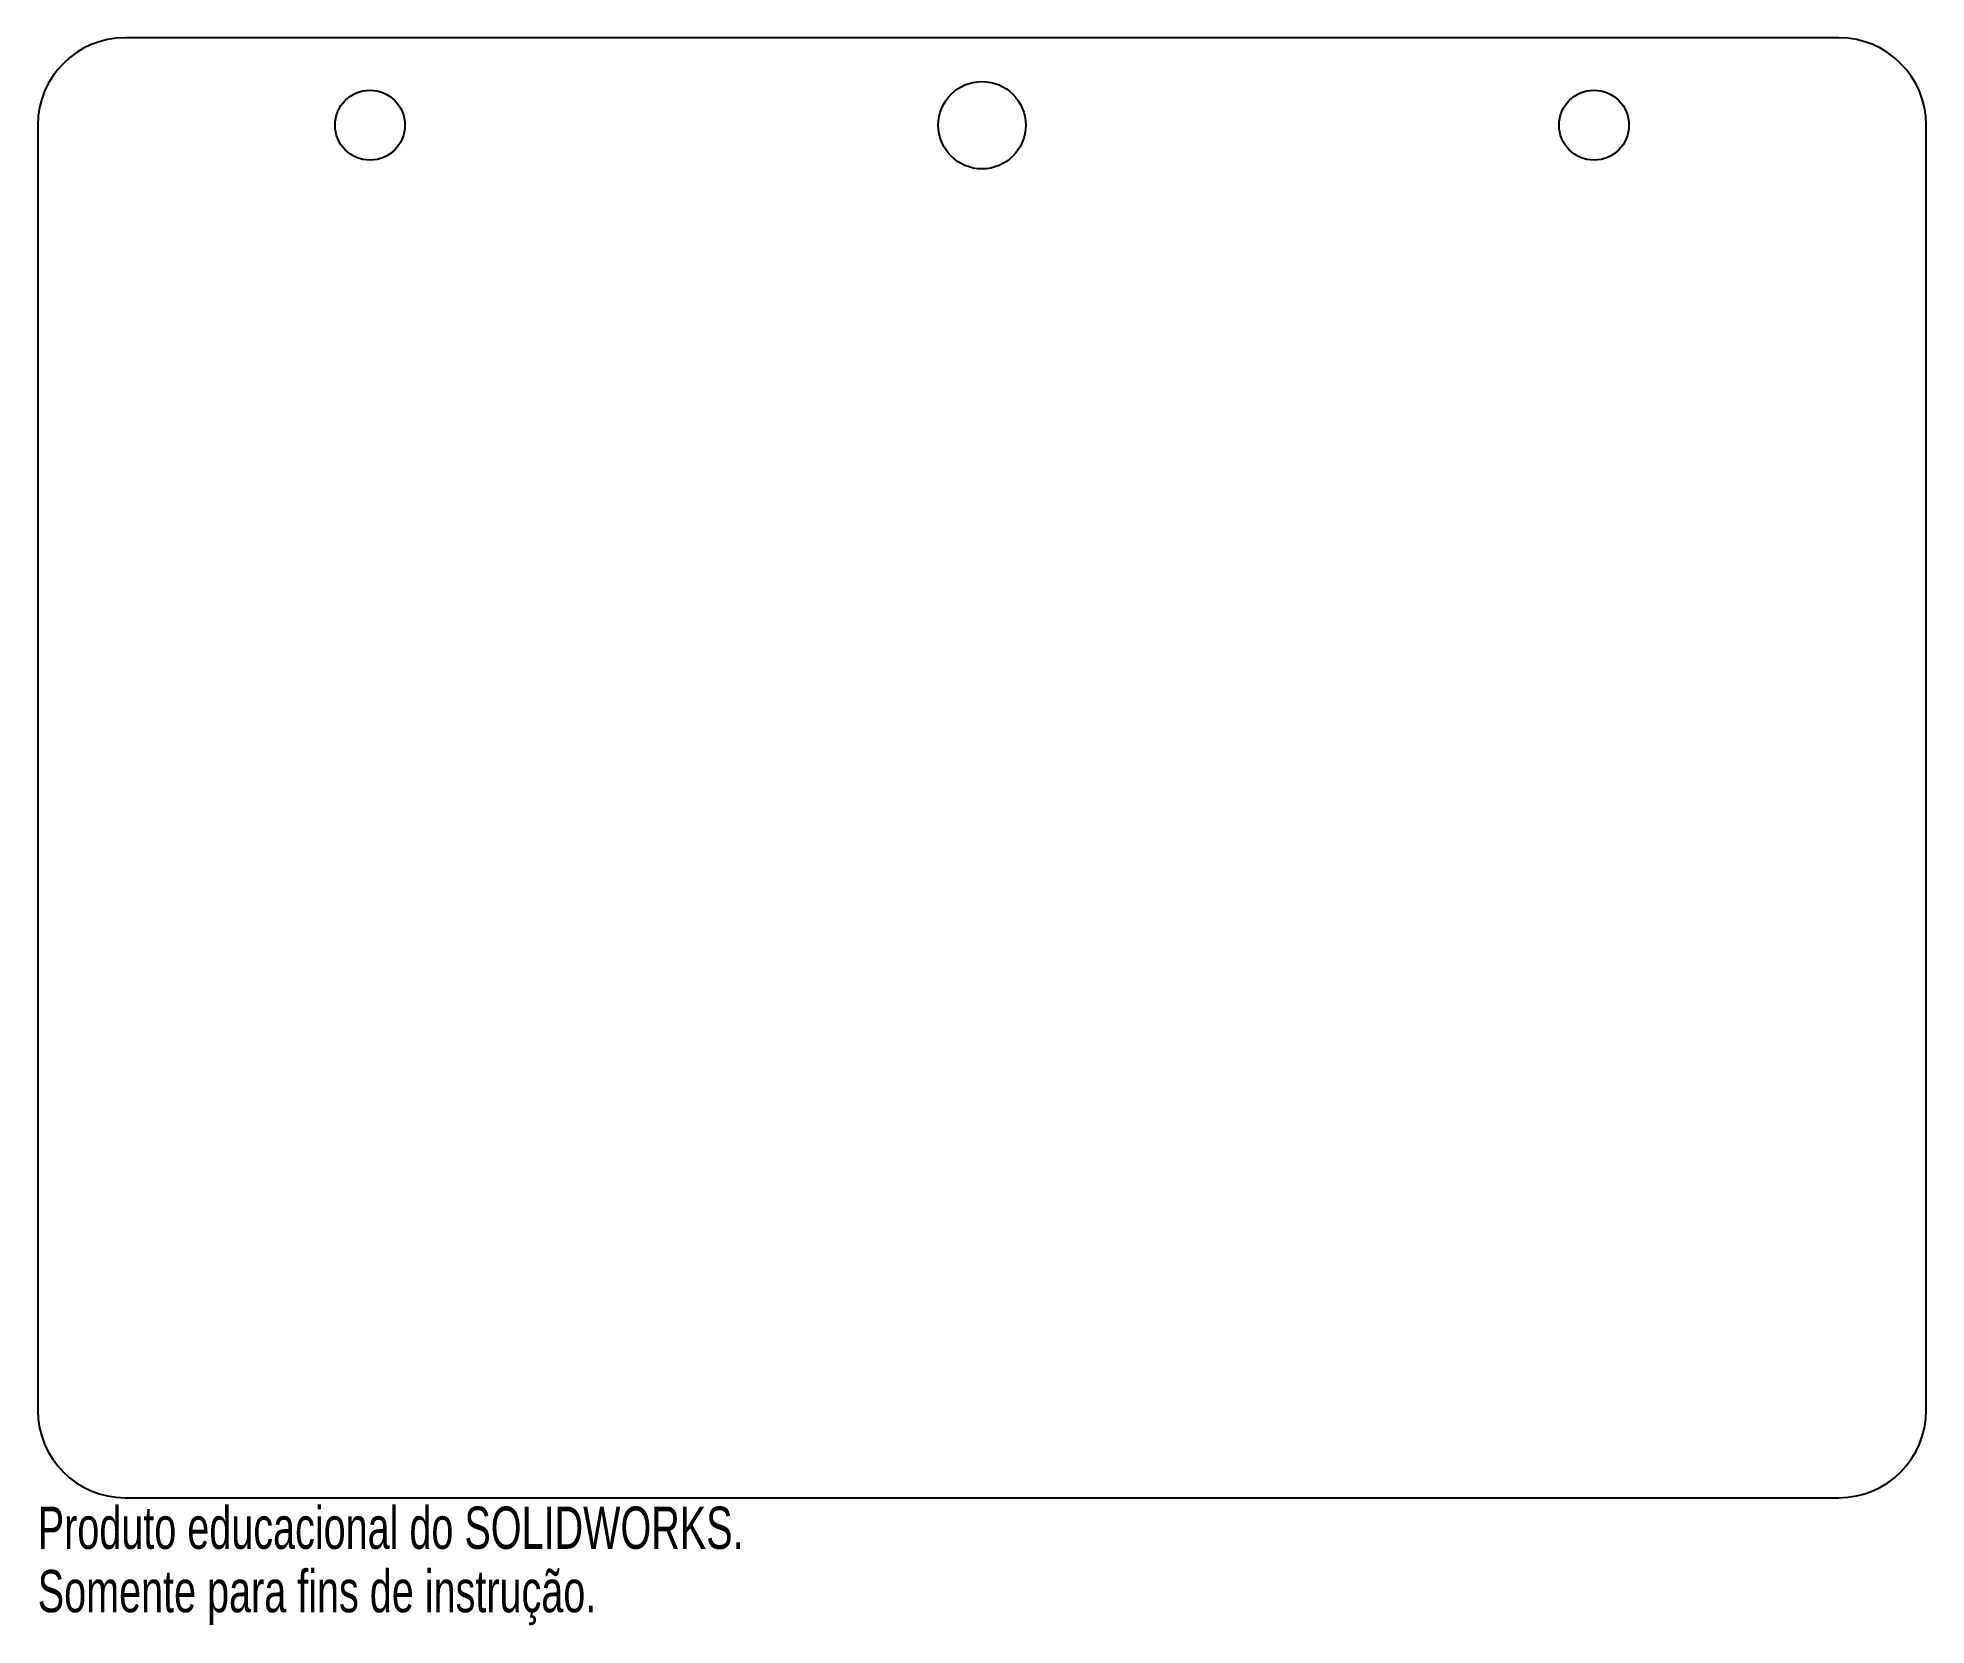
# Model space of a CAD drawing. Header units: millimetres. Extents: x -110 to 106, y -98 to 84.
import ezdxf

# ---------------------------------------------------------------- set-up
doc = ezdxf.new("R2010")
doc.units = ezdxf.units.MM
doc.styles.add('SLDTEXTSTYLE0', font='TXT', dxfattribs={"width": 0.7})

msp = doc.modelspace()

# ---------------------------------------------------------------- linework, layer by layer
at = {"color": 7, "linetype": 'Continuous', "lineweight": 25}
for p, q in [((96, 83.5), (-100, 83.5)), ((-110, 73.5), (-110, -73.5)), ((106, -73.5), (106, 73.5)), ((-100, -83.5), (96, -83.5))]:
    msp.add_line(p, q, dxfattribs=at)
for centre, radius in [((-2, 73.5), 5), ((-72, 73.5), 4), ((68, 73.5), 4)]:
    msp.add_circle(centre, radius, dxfattribs=at)
for centre, start, end in [((-100, 73.5), 90, 180), ((96, 73.5), 0, 90), ((-100, -73.5), 180, 270), ((96, -73.5), 270, 0)]:
    msp.add_arc(centre, 10, start, end, dxfattribs=at)

# ---------------------------------------------------------------- texts
at = {"color": 7, "linetype": 'Continuous', "char_height": 4.8336, "attachment_point": 1, "style": 'SLDTEXTSTYLE0'}
for s, insert in [('Produto educacional do SOLIDWORKS.', (-110, -84.52)), ('Somente para fins de instrução.', (-110, -91.77))]:
    msp.add_mtext(s, dxfattribs=dict(at, insert=insert))

doc.saveas('drawing.dxf')
